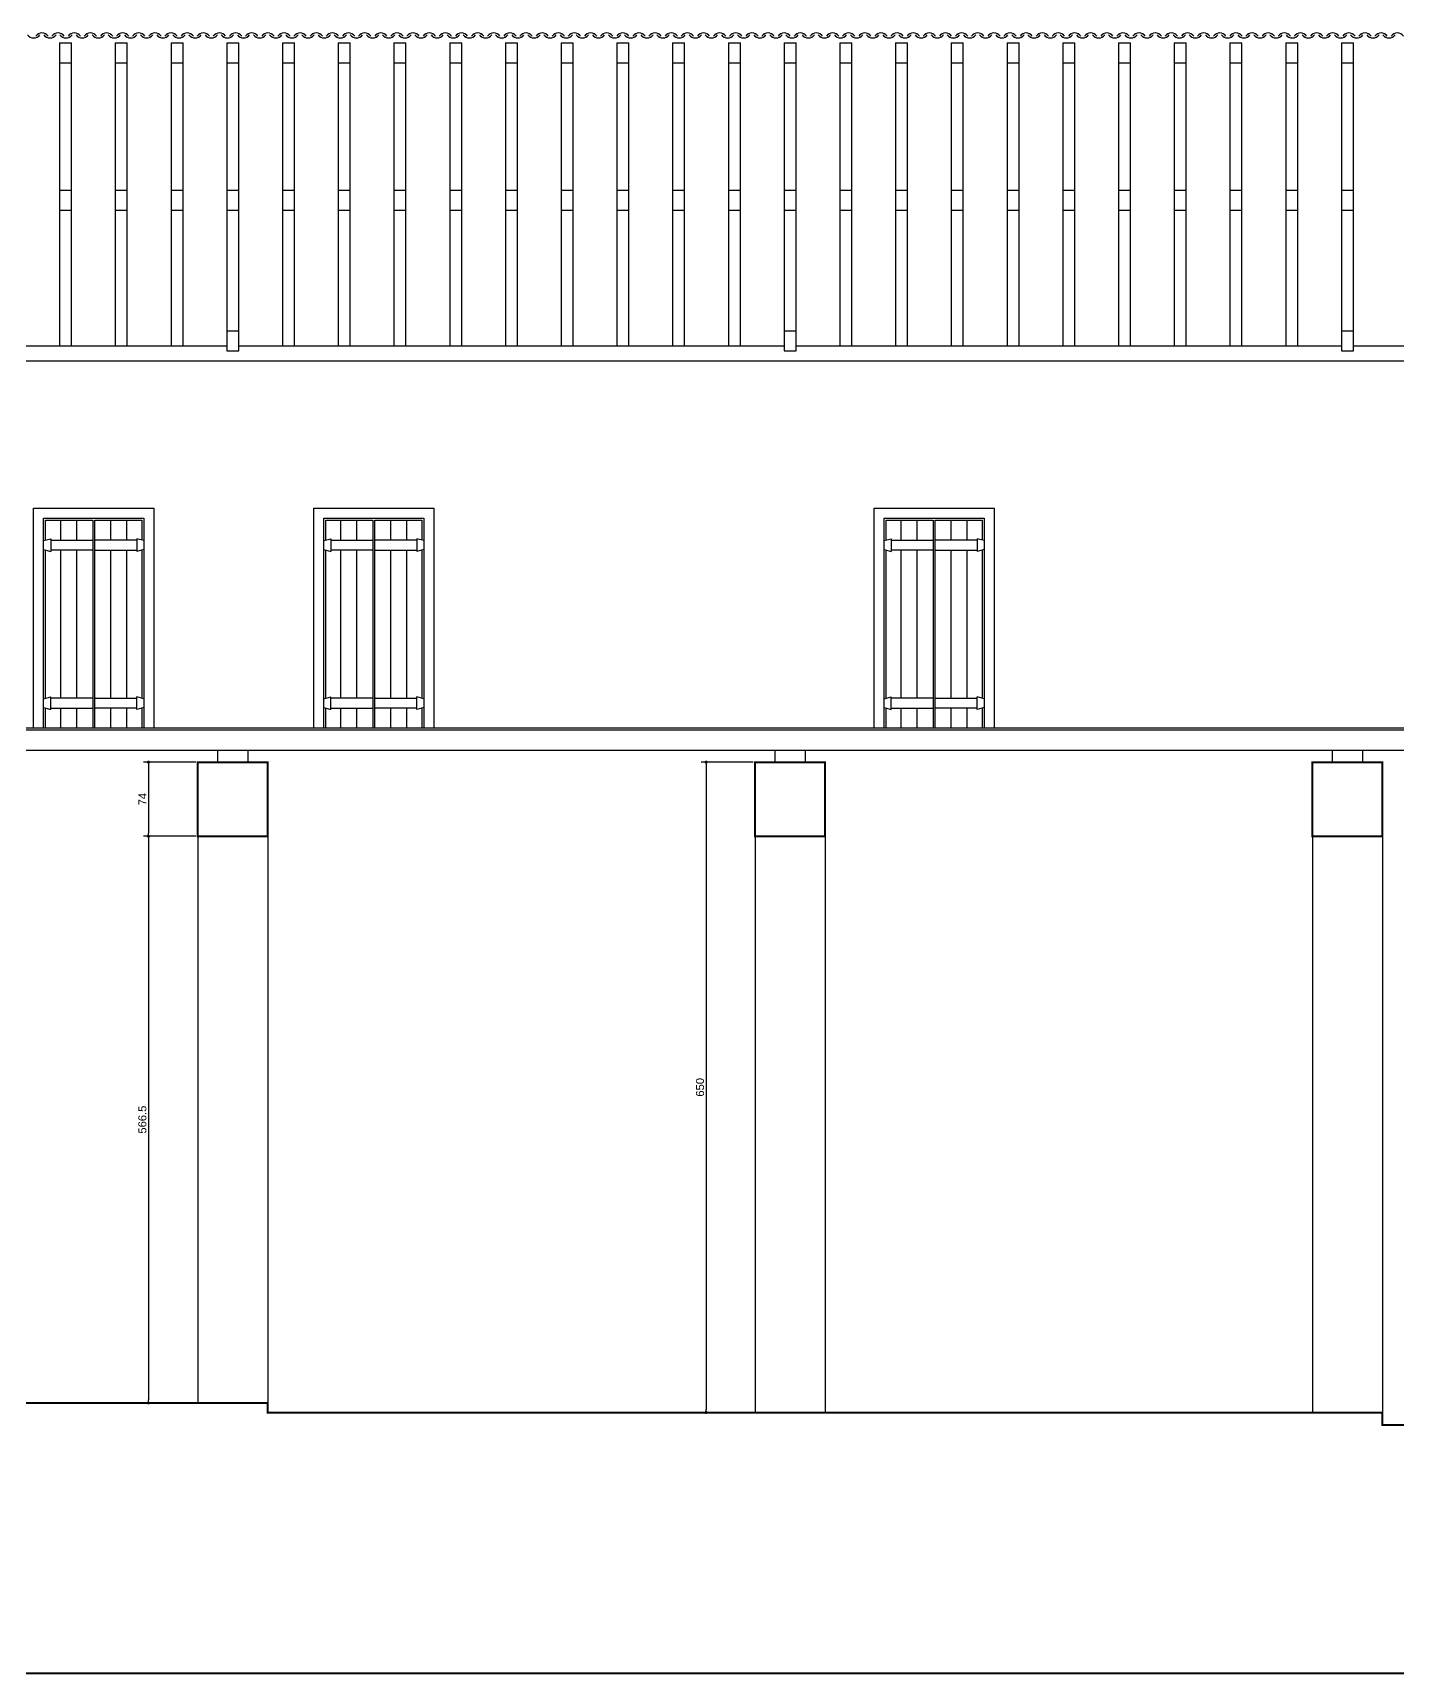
# Model space of a CAD drawing. Extents: x -6493 to 6606, y -1422 to 11651.
# Drawn here: x -4940 to -3576, y 6164 to 7804 of the extents above; entities that cross this region are included whole.
import ezdxf

# ---------------------------------------------------------------- set-up
doc = ezdxf.new("R2010")
doc.units = 0
doc.header["$PDMODE"] = 35
doc.layers.get('0').update_dxf_attribs({"linetype": 'CONTINUOUS'})
doc.layers.get('DEFPOINTS').update_dxf_attribs({"linetype": 'CONTINUOUS'})
for name, color, linetype in [('COTA', 7, 'CONTINUOUS'), ('PAREDE', 7, 'CONTINUOUS'), ('PAREDE_FINA', 7, 'CONTINUOUS')]:
    doc.layers.add(name, color=color, linetype=linetype)
doc.styles.add('TEXTO', font='ARIAL.TTF')
doc.dimstyles.new('COTA', dxfattribs={"dimtxt": 8, "dimasz": 3, "dimexe": 5, "dimexo": 2, "dimgap": 2, "dimtad": 1, "dimdec": 1, "dimdsep": 46, "dimtxsty": 'TEXTO', "dimblk1": 'DOT', "dimblk2": 'DOT', "dimsah": 1, "dimcen": 0, "dimclrd": 256, "dimclre": 256, "dimclrt": 256, "dimadec": 0, "dimazin": 0, "dimtfac": 1, "dimtdec": 4, "dimtmove": 0, "dimatfit": 3, "dimldrblk": 'DOT', "dimfxl": 1, "dimtolj": 1, "dimtzin": 0, "dimarcsym": 0})

# ---------------------------------------------------------------- blocks, each defined once
blk = doc.blocks.new('_DOT')
at = {"color": 0, "linetype": 'ByBlock'}
blk.add_line((-0.5, 0), (-1, 0), dxfattribs=at)
at = {"color": 0, "linetype": 'ByBlock', "const_width": 0.5}
blk.add_lwpolyline([(-0.25, 0, 1), (0.25, 0, 1)], format="xyb", close=True, dxfattribs=at)
blk = doc.blocks.new('*D313')
at = {"layer": 'COTA', "lineweight": -2}
for p, q in [((-4220, 7075.5), (-4271.9, 7075.5)), ((-4266.9, 7072.5), (-4266.9, 6428.5)), ((-4220, 6425.5), (-4271.9, 6425.5))]:
    blk.add_line(p, q, dxfattribs=at)
at = {"layer": 'DEFPOINTS', "color": 0}
for p in [(-4218, 7075.5), (-4266.9, 6425.5), (-4218, 6425.5)]:
    blk.add_point(p, dxfattribs=at)
at = {"layer": 'COTA', "lineweight": -2, "xscale": 3, "yscale": 3, "zscale": 3}
for p, rotation in [((-4266.9, 7075.5), 90), ((-4266.9, 6425.5), 270)]:
    blk.add_blockref('_DOT', p, dxfattribs=dict(at, rotation=rotation))
at = {"layer": 'COTA', "insert": (-4273, 6750.5), "char_height": 8, "attachment_point": 5, "rotation": 90, "style": 'TEXTO'}
blk.add_mtext('\\A1;650', dxfattribs=at)
blk = doc.blocks.new('*D314')
at = {"layer": 'COTA', "lineweight": -2}
for p, q in [((-4777, 7001.5), (-4829.2, 7001.5)), ((-4824.2, 6998.5), (-4824.2, 6438)), ((-4777, 6435), (-4829.2, 6435))]:
    blk.add_line(p, q, dxfattribs=at)
at = {"layer": 'DEFPOINTS', "color": 0}
for p in [(-4775, 7001.5), (-4824.2, 6435), (-4775, 6435)]:
    blk.add_point(p, dxfattribs=at)
at = {"layer": 'COTA', "lineweight": -2, "xscale": 3, "yscale": 3, "zscale": 3}
for p, rotation in [((-4824.2, 7001.5), 90), ((-4824.2, 6435), 270)]:
    blk.add_blockref('_DOT', p, dxfattribs=dict(at, rotation=rotation))
at = {"layer": 'COTA', "insert": (-4830.3, 6718.2), "char_height": 8, "attachment_point": 5, "rotation": 90, "style": 'TEXTO'}
blk.add_mtext('\\A1;566.5', dxfattribs=at)
blk = doc.blocks.new('*D315')
at = {"layer": 'COTA', "lineweight": -2}
for p, q in [((-4777, 7075.5), (-4829.2, 7075.5)), ((-4824.2, 7072.5), (-4824.2, 7004.5)), ((-4777, 7001.5), (-4829.2, 7001.5))]:
    blk.add_line(p, q, dxfattribs=at)
at = {"layer": 'DEFPOINTS', "color": 0}
for p in [(-4775, 7075.5), (-4824.2, 7001.5), (-4775, 7001.5)]:
    blk.add_point(p, dxfattribs=at)
at = {"layer": 'COTA', "lineweight": -2, "xscale": 3, "yscale": 3, "zscale": 3}
for p, rotation in [((-4824.2, 7075.5), 90), ((-4824.2, 7001.5), 270)]:
    blk.add_blockref('_DOT', p, dxfattribs=dict(at, rotation=rotation))
at = {"layer": 'COTA', "insert": (-4830.2, 7038.5), "char_height": 8, "attachment_point": 5, "rotation": 90, "style": 'TEXTO'}
blk.add_mtext('\\A1;74', dxfattribs=at)

msp = doc.modelspace()

# ---------------------------------------------------------------- linework, layer by layer
at = {"layer": 'PAREDE', "const_width": 2}
for points in [[(-4704.97, 7001.47), (-4774.97, 7001.47), (-4774.97, 7075.47), (-4704.97, 7075.47)], [(-4147.97, 7001.47), (-4217.97, 7001.47), (-4217.97, 7075.47), (-4147.97, 7075.47)], [(-3590.97, 7001.47), (-3660.97, 7001.47), (-3660.97, 7075.47), (-3590.97, 7075.47)]]:
    msp.add_lwpolyline(points, close=True, dxfattribs=at)
at = {"layer": 'PAREDE'}
msp.add_lwpolyline([(-5903.97, 6746.97, 2, 2, 0), (-6111.14, 6746.97, 2, 2, 0), (-6111.14, 6164.94, 2, 2, 0), (-4818.97, 6164.94, 2, 2, 0), (1138.25, 6164.94, 2, 2, 0), (1138.25, 6550.55, 2, 2, 0), (1020.03, 6550.55, 0, 0, 0)], format="xyseb", dxfattribs=at)
at = {"layer": 'PAREDE', "const_width": 2}
msp.add_lwpolyline([(-2511.97, 6412.97), (-3590.97, 6412.97), (-3590.97, 6425.47), (-4704.97, 6425.47), (-4704.97, 6434.97), (-5261.97, 6434.97)], dxfattribs=at)
at = {"layer": 'PAREDE_FINA'}
for points in [[(-4913.07, 7794.47), (-4913.07, 7491.47)], [(-4913.07, 7794.47), (-4901.07, 7794.47)], [(-4901.07, 7491.47), (-4901.07, 7794.47)], [(-4857.37, 7794.47), (-4857.37, 7491.47)], [(-4857.37, 7794.47), (-4845.37, 7794.47)], [(-4845.37, 7491.47), (-4845.37, 7794.47)], [(-4801.67, 7794.47), (-4801.67, 7491.47)], [(-4801.67, 7794.47), (-4789.67, 7794.47)], [(-4789.67, 7491.47), (-4789.67, 7794.47)], [(-4745.97, 7794.47), (-4745.97, 7486.47)], [(-4745.97, 7794.47), (-4733.97, 7794.47)], [(-4733.97, 7486.47), (-4733.97, 7794.47)], [(-4690.27, 7794.47), (-4690.27, 7491.47)], [(-4690.27, 7794.47), (-4678.27, 7794.47)], [(-4678.27, 7491.47), (-4678.27, 7794.47)], [(-4634.57, 7794.47), (-4634.57, 7491.47)], [(-4634.57, 7794.47), (-4622.57, 7794.47)], [(-4622.57, 7491.47), (-4622.57, 7794.47)], [(-4578.87, 7794.47), (-4578.87, 7491.47)], [(-4578.87, 7794.47), (-4566.87, 7794.47)], [(-4566.87, 7491.47), (-4566.87, 7794.47)], [(-4523.17, 7794.47), (-4523.17, 7491.47)], [(-4523.17, 7794.47), (-4511.17, 7794.47)], [(-4511.17, 7491.47), (-4511.17, 7794.47)], [(-4467.47, 7794.47), (-4467.47, 7491.47)], [(-4467.47, 7794.47), (-4455.47, 7794.47)], [(-4455.47, 7491.47), (-4455.47, 7794.47)], [(-4411.77, 7794.47), (-4411.77, 7491.47)], [(-4411.77, 7794.47), (-4399.77, 7794.47)], [(-4399.77, 7491.47), (-4399.77, 7794.47)], [(-4356.07, 7794.47), (-4356.07, 7491.47)], [(-4356.07, 7794.47), (-4344.07, 7794.47)], [(-4344.07, 7491.47), (-4344.07, 7794.47)], [(-4300.37, 7794.47), (-4300.37, 7491.47)], [(-4300.37, 7794.47), (-4288.37, 7794.47)], [(-4288.37, 7491.47), (-4288.37, 7794.47)], [(-4244.67, 7794.47), (-4244.67, 7491.47)], [(-4244.67, 7794.47), (-4232.67, 7794.47)], [(-4232.67, 7491.47), (-4232.67, 7794.47)], [(-4188.97, 7794.47), (-4188.97, 7486.47)], [(-4188.97, 7794.47), (-4176.97, 7794.47)], [(-4176.97, 7486.47), (-4176.97, 7794.47)], [(-4133.27, 7794.47), (-4133.27, 7491.47)], [(-4133.27, 7794.47), (-4121.27, 7794.47)], [(-4121.27, 7491.47), (-4121.27, 7794.47)], [(-4077.57, 7794.47), (-4077.57, 7491.47)], [(-4077.57, 7794.47), (-4065.57, 7794.47)], [(-4065.57, 7491.47), (-4065.57, 7794.47)], [(-4021.87, 7794.47), (-4021.87, 7491.47)], [(-4021.87, 7794.47), (-4009.87, 7794.47)], [(-4009.87, 7491.47), (-4009.87, 7794.47)], [(-3966.17, 7794.47), (-3966.17, 7491.47)], [(-3966.17, 7794.47), (-3954.17, 7794.47)], [(-3954.17, 7491.47), (-3954.17, 7794.47)], [(-3910.47, 7794.47), (-3910.47, 7491.47)], [(-3910.47, 7794.47), (-3898.47, 7794.47)], [(-3898.47, 7491.47), (-3898.47, 7794.47)], [(-3854.77, 7794.47), (-3854.77, 7491.47)], [(-3854.77, 7794.47), (-3842.77, 7794.47)], [(-3842.77, 7491.47), (-3842.77, 7794.47)], [(-3799.07, 7794.47), (-3799.07, 7491.47)], [(-3799.07, 7794.47), (-3787.07, 7794.47)], [(-3787.07, 7491.47), (-3787.07, 7794.47)], [(-3743.37, 7794.47), (-3743.37, 7491.47)], [(-3743.37, 7794.47), (-3731.37, 7794.47)], [(-3731.37, 7491.47), (-3731.37, 7794.47)], [(-3687.67, 7794.47), (-3687.67, 7491.47)], [(-3687.67, 7794.47), (-3675.67, 7794.47)], [(-3675.67, 7491.47), (-3675.67, 7794.47)], [(-3631.97, 7794.47), (-3631.97, 7486.47)], [(-3631.97, 7794.47), (-3619.97, 7794.47)], [(-3619.97, 7486.47), (-3619.97, 7794.47)], [(-4913.07, 7774.47), (-4901.07, 7774.47)], [(-4857.37, 7774.47), (-4845.37, 7774.47)], [(-4801.67, 7774.47), (-4789.67, 7774.47)], [(-4745.97, 7774.47), (-4733.97, 7774.47)], [(-4690.27, 7774.47), (-4678.27, 7774.47)], [(-4634.57, 7774.47), (-4622.57, 7774.47)], [(-4578.87, 7774.47), (-4566.87, 7774.47)], [(-4523.17, 7774.47), (-4511.17, 7774.47)], [(-4467.47, 7774.47), (-4455.47, 7774.47)], [(-4411.77, 7774.47), (-4399.77, 7774.47)], [(-4356.07, 7774.47), (-4344.07, 7774.47)], [(-4300.37, 7774.47), (-4288.37, 7774.47)], [(-4244.67, 7774.47), (-4232.67, 7774.47)], [(-4188.97, 7774.47), (-4176.97, 7774.47)], [(-4133.27, 7774.47), (-4121.27, 7774.47)], [(-4077.57, 7774.47), (-4065.57, 7774.47)], [(-4021.87, 7774.47), (-4009.87, 7774.47)], [(-3966.17, 7774.47), (-3954.17, 7774.47)], [(-3910.47, 7774.47), (-3898.47, 7774.47)], [(-3854.77, 7774.47), (-3842.77, 7774.47)], [(-3799.07, 7774.47), (-3787.07, 7774.47)], [(-3743.37, 7774.47), (-3731.37, 7774.47)], [(-3687.67, 7774.47), (-3675.67, 7774.47)], [(-3631.97, 7774.47), (-3619.97, 7774.47)], [(-4901.07, 7646.97), (-4913.07, 7646.97)], [(-4845.37, 7646.97), (-4857.37, 7646.97)], [(-4789.67, 7646.97), (-4801.67, 7646.97)], [(-4733.97, 7646.97), (-4745.97, 7646.97)], [(-4678.27, 7646.97), (-4690.27, 7646.97)], [(-4622.57, 7646.97), (-4634.57, 7646.97)], [(-4566.87, 7646.97), (-4578.87, 7646.97)], [(-4511.17, 7646.97), (-4523.17, 7646.97)], [(-4455.47, 7646.97), (-4467.47, 7646.97)], [(-4399.77, 7646.97), (-4411.77, 7646.97)], [(-4344.07, 7646.97), (-4356.07, 7646.97)], [(-4288.37, 7646.97), (-4300.37, 7646.97)], [(-4232.67, 7646.97), (-4244.67, 7646.97)], [(-4176.97, 7646.97), (-4188.97, 7646.97)], [(-4121.27, 7646.97), (-4133.27, 7646.97)], [(-4065.57, 7646.97), (-4077.57, 7646.97)], [(-4009.87, 7646.97), (-4021.87, 7646.97)], [(-3954.17, 7646.97), (-3966.17, 7646.97)], [(-3898.47, 7646.97), (-3910.47, 7646.97)], [(-3842.77, 7646.97), (-3854.77, 7646.97)], [(-3787.07, 7646.97), (-3799.07, 7646.97)], [(-3731.37, 7646.97), (-3743.37, 7646.97)], [(-3675.67, 7646.97), (-3687.67, 7646.97)], [(-3619.97, 7646.97), (-3631.97, 7646.97)], [(-4901.07, 7626.97), (-4913.07, 7626.97)], [(-4845.37, 7626.97), (-4857.37, 7626.97)], [(-4789.67, 7626.97), (-4801.67, 7626.97)], [(-4733.97, 7626.97), (-4745.97, 7626.97)], [(-4678.27, 7626.97), (-4690.27, 7626.97)], [(-4622.57, 7626.97), (-4634.57, 7626.97)], [(-4566.87, 7626.97), (-4578.87, 7626.97)], [(-4511.17, 7626.97), (-4523.17, 7626.97)], [(-4455.47, 7626.97), (-4467.47, 7626.97)], [(-4399.77, 7626.97), (-4411.77, 7626.97)], [(-4344.07, 7626.97), (-4356.07, 7626.97)], [(-4288.37, 7626.97), (-4300.37, 7626.97)], [(-4232.67, 7626.97), (-4244.67, 7626.97)], [(-4176.97, 7626.97), (-4188.97, 7626.97)], [(-4121.27, 7626.97), (-4133.27, 7626.97)], [(-4065.57, 7626.97), (-4077.57, 7626.97)], [(-4009.87, 7626.97), (-4021.87, 7626.97)], [(-3954.17, 7626.97), (-3966.17, 7626.97)], [(-3898.47, 7626.97), (-3910.47, 7626.97)], [(-3842.77, 7626.97), (-3854.77, 7626.97)], [(-3787.07, 7626.97), (-3799.07, 7626.97)], [(-3731.37, 7626.97), (-3743.37, 7626.97)], [(-3675.67, 7626.97), (-3687.67, 7626.97)], [(-3619.97, 7626.97), (-3631.97, 7626.97)], [(-4745.97, 7506.47), (-4733.97, 7506.47)], [(-4188.97, 7506.47), (-4176.97, 7506.47)], [(-3631.97, 7506.47), (-3619.97, 7506.47)], [(-5290.97, 7491.47), (-4745.97, 7491.47)], [(-4745.97, 7486.47), (-4733.97, 7486.47)], [(-4733.97, 7491.47), (-4188.97, 7491.47)], [(-4188.97, 7486.47), (-4176.97, 7486.47)], [(-4176.97, 7491.47), (-3631.97, 7491.47)], [(-3631.97, 7486.47), (-3619.97, 7486.47)], [(-3619.97, 7491.47), (-3074.97, 7491.47)], [(-5803.97, 7476.47), (-2511.97, 7476.47)], [(-4938.97, 7109.47), (-4938.97, 7329.47), (-4818.97, 7329.47), (-4818.97, 7109.47)], [(-4928.97, 7109.47), (-4928.97, 7319.47), (-4828.97, 7319.47), (-4828.97, 7109.47)], [(-4926.97, 7297.47), (-4926.97, 7317.47), (-4879.97, 7317.47)], [(-4911.97, 7297.47), (-4911.97, 7317.47)], [(-4895.97, 7297.47), (-4895.97, 7317.47)], [(-4879.97, 7317.47), (-4879.97, 7109.47)], [(-4877.97, 7109.47), (-4877.97, 7317.47)], [(-4877.97, 7317.47), (-4830.97, 7317.47), (-4830.97, 7297.47)], [(-4861.97, 7297.47), (-4861.97, 7317.47)], [(-4845.97, 7297.47), (-4845.97, 7317.47)], [(-4658.97, 7109.47), (-4658.97, 7329.47), (-4538.97, 7329.47), (-4538.97, 7109.47)], [(-4648.97, 7109.47), (-4648.97, 7319.47), (-4548.97, 7319.47), (-4548.97, 7109.47)], [(-4646.97, 7297.47), (-4646.97, 7317.47), (-4599.97, 7317.47)], [(-4631.97, 7297.47), (-4631.97, 7317.47)], [(-4615.97, 7297.47), (-4615.97, 7317.47)], [(-4599.97, 7317.47), (-4599.97, 7109.47)], [(-4597.97, 7109.47), (-4597.97, 7317.47)], [(-4597.97, 7317.47), (-4550.97, 7317.47), (-4550.97, 7297.47)], [(-4581.97, 7297.47), (-4581.97, 7317.47)], [(-4565.97, 7297.47), (-4565.97, 7317.47)], [(-4098.97, 7109.47), (-4098.97, 7329.47), (-3978.97, 7329.47), (-3978.97, 7109.47)], [(-4088.97, 7109.47), (-4088.97, 7319.47), (-3988.97, 7319.47), (-3988.97, 7109.47)], [(-4086.97, 7297.47), (-4086.97, 7317.47), (-4039.97, 7317.47)], [(-4071.97, 7297.47), (-4071.97, 7317.47)], [(-4055.97, 7297.47), (-4055.97, 7317.47)], [(-4039.97, 7317.47), (-4039.97, 7109.47)], [(-4037.97, 7109.47), (-4037.97, 7317.47)], [(-4037.97, 7317.47), (-3990.97, 7317.47), (-3990.97, 7297.47)], [(-4021.97, 7297.47), (-4021.97, 7317.47)], [(-4005.97, 7297.47), (-4005.97, 7317.47)], [(-4928.97, 7296.94), (-4921.97, 7298.77)], [(-4928.97, 7287.99), (-4921.97, 7286.16)], [(-4926.97, 7139.47), (-4926.97, 7287.47)], [(-4921.97, 7298.77), (-4921.97, 7286.16)], [(-4921.97, 7297.47), (-4879.97, 7297.47)], [(-4879.97, 7287.47), (-4921.97, 7287.47)], [(-4911.97, 7139.47), (-4911.97, 7287.47)], [(-4895.97, 7139.47), (-4895.97, 7287.47)], [(-4835.97, 7297.47), (-4877.97, 7297.47)], [(-4877.97, 7287.47), (-4835.97, 7287.47)], [(-4861.97, 7139.47), (-4861.97, 7287.47)], [(-4845.97, 7139.47), (-4845.97, 7287.47)], [(-4835.97, 7298.77), (-4835.97, 7286.16)], [(-4828.97, 7296.94), (-4835.97, 7298.77)], [(-4828.97, 7287.99), (-4835.97, 7286.16)], [(-4830.97, 7287.47), (-4830.97, 7139.47)], [(-4648.97, 7296.94), (-4641.97, 7298.77)], [(-4648.97, 7287.99), (-4641.97, 7286.16)], [(-4646.97, 7139.47), (-4646.97, 7287.47)], [(-4641.97, 7298.77), (-4641.97, 7286.16)], [(-4641.97, 7297.47), (-4599.97, 7297.47)], [(-4599.97, 7287.47), (-4641.97, 7287.47)], [(-4631.97, 7139.47), (-4631.97, 7287.47)], [(-4615.97, 7139.47), (-4615.97, 7287.47)], [(-4555.97, 7297.47), (-4597.97, 7297.47)], [(-4597.97, 7287.47), (-4555.97, 7287.47)], [(-4581.97, 7139.47), (-4581.97, 7287.47)], [(-4565.97, 7139.47), (-4565.97, 7287.47)], [(-4555.97, 7298.77), (-4555.97, 7286.16)], [(-4548.97, 7296.94), (-4555.97, 7298.77)], [(-4548.97, 7287.99), (-4555.97, 7286.16)], [(-4550.97, 7287.47), (-4550.97, 7139.47)], [(-4088.97, 7296.94), (-4081.97, 7298.77)], [(-4088.97, 7287.99), (-4081.97, 7286.16)], [(-4086.97, 7139.47), (-4086.97, 7287.47)], [(-4081.97, 7298.77), (-4081.97, 7286.16)], [(-4081.97, 7297.47), (-4039.97, 7297.47)], [(-4039.97, 7287.47), (-4081.97, 7287.47)], [(-4071.97, 7139.47), (-4071.97, 7287.47)], [(-4055.97, 7139.47), (-4055.97, 7287.47)], [(-3995.97, 7297.47), (-4037.97, 7297.47)], [(-4037.97, 7287.47), (-3995.97, 7287.47)], [(-4021.97, 7139.47), (-4021.97, 7287.47)], [(-4005.97, 7139.47), (-4005.97, 7287.47)], [(-3995.97, 7298.77), (-3995.97, 7286.16)], [(-3988.97, 7296.94), (-3995.97, 7298.77)], [(-3988.97, 7287.99), (-3995.97, 7286.16)], [(-3990.97, 7287.47), (-3990.97, 7139.47)], [(-4928.97, 7138.94), (-4921.97, 7140.77)], [(-4921.97, 7128.16), (-4921.97, 7140.77)], [(-4879.97, 7139.47), (-4921.97, 7139.47)], [(-4877.97, 7139.47), (-4835.97, 7139.47)], [(-4828.97, 7138.94), (-4835.97, 7140.77)], [(-4835.97, 7128.16), (-4835.97, 7140.77)], [(-4648.97, 7138.94), (-4641.97, 7140.77)], [(-4641.97, 7128.16), (-4641.97, 7140.77)], [(-4599.97, 7139.47), (-4641.97, 7139.47)], [(-4597.97, 7139.47), (-4555.97, 7139.47)], [(-4548.97, 7138.94), (-4555.97, 7140.77)], [(-4555.97, 7128.16), (-4555.97, 7140.77)], [(-4088.97, 7138.94), (-4081.97, 7140.77)], [(-4081.97, 7128.16), (-4081.97, 7140.77)], [(-4039.97, 7139.47), (-4081.97, 7139.47)], [(-4037.97, 7139.47), (-3995.97, 7139.47)], [(-3988.97, 7138.94), (-3995.97, 7140.77)], [(-3995.97, 7128.16), (-3995.97, 7140.77)], [(-4928.97, 7129.99), (-4921.97, 7128.16)], [(-4926.97, 7109.47), (-4926.97, 7129.47)], [(-4921.97, 7129.47), (-4879.97, 7129.47)], [(-4911.97, 7109.47), (-4911.97, 7129.47)], [(-4895.97, 7109.47), (-4895.97, 7129.47)], [(-4835.97, 7129.47), (-4877.97, 7129.47)], [(-4861.97, 7109.47), (-4861.97, 7129.47)], [(-4845.97, 7109.47), (-4845.97, 7129.47)], [(-4828.97, 7129.99), (-4835.97, 7128.16)], [(-4830.97, 7129.47), (-4830.97, 7109.47)], [(-4648.97, 7129.99), (-4641.97, 7128.16)], [(-4646.97, 7109.47), (-4646.97, 7129.47)], [(-4641.97, 7129.47), (-4599.97, 7129.47)], [(-4631.97, 7109.47), (-4631.97, 7129.47)], [(-4615.97, 7109.47), (-4615.97, 7129.47)], [(-4555.97, 7129.47), (-4597.97, 7129.47)], [(-4581.97, 7109.47), (-4581.97, 7129.47)], [(-4565.97, 7109.47), (-4565.97, 7129.47)], [(-4548.97, 7129.99), (-4555.97, 7128.16)], [(-4550.97, 7129.47), (-4550.97, 7109.47)], [(-4088.97, 7129.99), (-4081.97, 7128.16)], [(-4086.97, 7109.47), (-4086.97, 7129.47)], [(-4081.97, 7129.47), (-4039.97, 7129.47)], [(-4071.97, 7109.47), (-4071.97, 7129.47)], [(-4055.97, 7109.47), (-4055.97, 7129.47)], [(-3995.97, 7129.47), (-4037.97, 7129.47)], [(-4021.97, 7109.47), (-4021.97, 7129.47)], [(-4005.97, 7109.47), (-4005.97, 7129.47)], [(-3988.97, 7129.99), (-3995.97, 7128.16)], [(-3990.97, 7129.47), (-3990.97, 7109.47)], [(-2511.97, 7109.47), (-5803.97, 7109.47)], [(-2511.97, 7107.47), (-5803.97, 7107.47)], [(-5803.97, 7087.47), (-2511.97, 7087.47)], [(-4754.97, 7075.47), (-4754.97, 7087.47)], [(-4724.97, 7087.47), (-4724.97, 7075.47)], [(-4197.97, 7075.47), (-4197.97, 7087.47)], [(-4167.97, 7087.47), (-4167.97, 7075.47)], [(-3640.97, 7075.47), (-3640.97, 7087.47)], [(-3610.97, 7087.47), (-3610.97, 7075.47)], [(-4774.97, 7001.47), (-4774.97, 6434.97)], [(-4704.97, 7001.47), (-4704.97, 6434.97)], [(-4217.97, 7001.47), (-4217.97, 6425.47)], [(-4147.97, 7001.47), (-4147.97, 6425.47)], [(-3660.97, 7001.47), (-3660.97, 6425.47)], [(-3590.97, 7001.47), (-3590.97, 6425.47)]]:
    msp.add_lwpolyline(points, dxfattribs=at)
for centre, start, end in [((-4938.85, 7806.81), 215.09066, 324.90934), ((-4930.64, 7796.97), 35.09066, 144.90934), ((-4922.72, 7806.81), 215.09066, 324.90934), ((-4914.52, 7796.97), 35.09066, 144.90934), ((-4906.6, 7806.81), 215.09066, 324.90934), ((-4898.39, 7796.97), 35.09066, 144.90934), ((-4890.47, 7806.81), 215.09066, 324.90934), ((-4882.27, 7796.97), 35.09066, 144.90934), ((-4874.35, 7806.81), 215.09066, 324.90934), ((-4866.14, 7796.97), 35.09066, 144.90934), ((-4858.23, 7806.81), 215.09066, 324.90934), ((-4850.02, 7796.97), 35.09066, 144.90934), ((-4842.1, 7806.81), 215.09066, 324.90934), ((-4833.9, 7796.97), 35.09066, 144.90934), ((-4825.98, 7806.81), 215.09066, 324.90934), ((-4817.77, 7796.97), 35.09066, 144.90934), ((-4809.85, 7806.81), 215.09066, 324.90934), ((-4801.65, 7796.97), 35.09066, 144.90934), ((-4793.73, 7806.81), 215.09066, 324.90934), ((-4785.52, 7796.97), 35.09066, 144.90934), ((-4777.6, 7806.81), 215.09066, 324.90934), ((-4769.4, 7796.97), 35.09066, 144.90934), ((-4761.48, 7806.81), 215.09066, 324.90934), ((-4753.27, 7796.97), 35.09066, 144.90934), ((-4745.35, 7806.81), 215.09066, 324.90934), ((-4737.15, 7796.97), 35.09066, 144.90934), ((-4729.23, 7806.81), 215.09066, 324.90934), ((-4721.02, 7796.97), 35.09066, 144.90934), ((-4713.1, 7806.81), 215.09066, 324.90934), ((-4704.9, 7796.97), 35.09066, 144.90934), ((-4696.98, 7806.81), 215.09066, 324.90934), ((-4688.78, 7796.97), 35.09066, 144.90934), ((-4680.86, 7806.81), 215.09066, 324.90934), ((-4672.65, 7796.97), 35.09066, 144.90934), ((-4664.73, 7806.81), 215.09066, 324.90934), ((-4656.53, 7796.97), 35.09066, 144.90934), ((-4648.61, 7806.81), 215.09066, 324.90934), ((-4640.4, 7796.97), 35.09066, 144.90934), ((-4632.48, 7806.81), 215.09066, 324.90934), ((-4624.28, 7796.97), 35.09066, 144.90934), ((-4616.36, 7806.81), 215.09066, 324.90934), ((-4608.15, 7796.97), 35.09066, 144.90934), ((-4600.23, 7806.81), 215.09066, 324.90934), ((-4592.03, 7796.97), 35.09066, 144.90934), ((-4584.11, 7806.81), 215.09066, 324.90934), ((-4575.9, 7796.97), 35.09066, 144.90934), ((-4567.98, 7806.81), 215.09066, 324.90934), ((-4559.78, 7796.97), 35.09066, 144.90934), ((-4551.86, 7806.81), 215.09066, 324.90934), ((-4543.65, 7796.97), 35.09066, 144.90934), ((-4535.73, 7806.81), 215.09066, 324.90934), ((-4527.53, 7796.97), 35.09066, 144.90934), ((-4519.61, 7806.81), 215.09066, 324.90934), ((-4511.41, 7796.97), 35.09066, 144.90934), ((-4503.49, 7806.81), 215.09066, 324.90934), ((-4495.28, 7796.97), 35.09066, 144.90934), ((-4487.36, 7806.81), 215.09066, 324.90934), ((-4479.16, 7796.97), 35.09066, 144.90934), ((-4471.24, 7806.81), 215.09066, 324.90934), ((-4463.03, 7796.97), 35.09066, 144.90934), ((-4455.11, 7806.81), 215.09066, 324.90934), ((-4446.91, 7796.97), 35.09066, 144.90934), ((-4438.99, 7806.81), 215.09066, 324.90934), ((-4430.78, 7796.97), 35.09066, 144.90934), ((-4422.86, 7806.81), 215.09066, 324.90934), ((-4414.66, 7796.97), 35.09066, 144.90934), ((-4406.74, 7806.81), 215.09066, 324.90934), ((-4398.53, 7796.97), 35.09066, 144.90934), ((-4390.61, 7806.81), 215.09066, 324.90934), ((-4382.41, 7796.97), 35.09066, 144.90934), ((-4374.49, 7806.81), 215.09066, 324.90934), ((-4366.28, 7796.97), 35.09066, 144.90934), ((-4358.37, 7806.81), 215.09066, 324.90934), ((-4350.16, 7796.97), 35.09066, 144.90934), ((-4342.24, 7806.81), 215.09066, 324.90934), ((-4334.04, 7796.97), 35.09066, 144.90934), ((-4326.12, 7806.81), 215.09066, 324.90934), ((-4317.91, 7796.97), 35.09066, 144.90934), ((-4309.99, 7806.81), 215.09066, 324.90934), ((-4301.79, 7796.97), 35.09066, 144.90934), ((-4293.87, 7806.81), 215.09066, 324.90934), ((-4285.66, 7796.97), 35.09066, 144.90934), ((-4277.74, 7806.81), 215.09066, 324.90934), ((-4269.54, 7796.97), 35.09066, 144.90934), ((-4261.62, 7806.81), 215.09066, 324.90934), ((-4253.41, 7796.97), 35.09066, 144.90934), ((-4245.49, 7806.81), 215.09066, 324.90934), ((-4237.29, 7796.97), 35.09066, 144.90934), ((-4229.37, 7806.81), 215.09066, 324.90934), ((-4221.16, 7796.97), 35.09066, 144.90934), ((-4213.24, 7806.81), 215.09066, 324.90934), ((-4205.04, 7796.97), 35.09066, 144.90934), ((-4197.12, 7806.81), 215.09066, 324.90934), ((-4188.92, 7796.97), 35.09066, 144.90934), ((-4181, 7806.81), 215.09066, 324.90934), ((-4172.79, 7796.97), 35.09066, 144.90934), ((-4164.87, 7806.81), 215.09066, 324.90934), ((-4156.67, 7796.97), 35.09066, 144.90934), ((-4148.75, 7806.81), 215.09066, 324.90934), ((-4140.54, 7796.97), 35.09066, 144.90934), ((-4132.62, 7806.81), 215.09066, 324.90934), ((-4124.42, 7796.97), 35.09066, 144.90934), ((-4116.5, 7806.81), 215.09066, 324.90934), ((-4108.29, 7796.97), 35.09066, 144.90934), ((-4100.37, 7806.81), 215.09066, 324.90934), ((-4092.17, 7796.97), 35.09066, 144.90934), ((-4084.25, 7806.81), 215.09066, 324.90934), ((-4076.04, 7796.97), 35.09066, 144.90934), ((-4068.12, 7806.81), 215.09066, 324.90934), ((-4059.92, 7796.97), 35.09066, 144.90934), ((-4052, 7806.81), 215.09066, 324.90934), ((-4043.79, 7796.97), 35.09066, 144.90934), ((-4035.87, 7806.81), 215.09066, 324.90934), ((-4027.67, 7796.97), 35.09066, 144.90934), ((-4019.75, 7806.81), 215.09066, 324.90934), ((-4011.55, 7796.97), 35.09066, 144.90934), ((-4003.63, 7806.81), 215.09066, 324.90934), ((-3995.42, 7796.97), 35.09066, 144.90934), ((-3987.5, 7806.81), 215.09066, 324.90934), ((-3979.3, 7796.97), 35.09066, 144.90934), ((-3971.38, 7806.81), 215.09066, 324.90934), ((-3963.17, 7796.97), 35.09066, 144.90934), ((-3955.25, 7806.81), 215.09066, 324.90934), ((-3947.05, 7796.97), 35.09066, 144.90934), ((-3939.13, 7806.81), 215.09066, 324.90934), ((-3930.92, 7796.97), 35.09066, 144.90934), ((-3923, 7806.81), 215.09066, 324.90934), ((-3914.8, 7796.97), 35.09066, 144.90934), ((-3906.88, 7806.81), 215.09066, 324.90934), ((-3898.67, 7796.97), 35.09066, 144.90934), ((-3890.75, 7806.81), 215.09066, 324.90934), ((-3882.55, 7796.97), 35.09066, 144.90934), ((-3874.63, 7806.81), 215.09066, 324.90934), ((-3866.42, 7796.97), 35.09066, 144.90934), ((-3858.51, 7806.81), 215.09066, 324.90934), ((-3850.3, 7796.97), 35.09066, 144.90934), ((-3842.38, 7806.81), 215.09066, 324.90934), ((-3834.18, 7796.97), 35.09066, 144.90934), ((-3826.26, 7806.81), 215.09066, 324.90934), ((-3818.05, 7796.97), 35.09066, 144.90934), ((-3810.13, 7806.81), 215.09066, 324.90934), ((-3801.93, 7796.97), 35.09066, 144.90934), ((-3794.01, 7806.81), 215.09066, 324.90934), ((-3785.8, 7796.97), 35.09066, 144.90934), ((-3777.88, 7806.81), 215.09066, 324.90934), ((-3769.68, 7796.97), 35.09066, 144.90934), ((-3761.76, 7806.81), 215.09066, 324.90934), ((-3753.55, 7796.97), 35.09066, 144.90934), ((-3745.63, 7806.81), 215.09066, 324.90934), ((-3737.43, 7796.97), 35.09066, 144.90934), ((-3729.51, 7806.81), 215.09066, 324.90934), ((-3721.3, 7796.97), 35.09066, 144.90934), ((-3713.38, 7806.81), 215.09066, 324.90934), ((-3705.18, 7796.97), 35.09066, 144.90934), ((-3697.26, 7806.81), 215.09066, 324.90934), ((-3689.06, 7796.97), 35.09066, 144.90934), ((-3681.14, 7806.81), 215.09066, 324.90934), ((-3672.93, 7796.97), 35.09066, 144.90934), ((-3665.01, 7806.81), 215.09066, 324.90934), ((-3656.81, 7796.97), 35.09066, 144.90934), ((-3648.89, 7806.81), 215.09066, 324.90934), ((-3640.68, 7796.97), 35.09066, 144.90934), ((-3632.76, 7806.81), 215.09066, 324.90934), ((-3624.56, 7796.97), 35.09066, 144.90934), ((-3616.64, 7806.81), 215.09066, 324.90934), ((-3608.43, 7796.97), 35.09066, 144.90934), ((-3600.51, 7806.81), 215.09066, 324.90934), ((-3592.31, 7796.97), 35.09066, 144.90934), ((-3584.39, 7806.81), 215.09066, 324.90934), ((-3576.18, 7796.97), 35.09066, 144.90934)]:
    msp.add_arc(centre, 7.5, start, end, dxfattribs=at)

# ---------------------------------------------------------------- dimensions: what is measured, and where the dimension line sits
at = {"layer": 'COTA'}
for base, p1, p2, picture, middle in [((-4824.2, 7001.47), (-4774.97, 7075.47), (-4774.97, 7001.47), '*D315', (-4830.2, 7038.47)), ((-4266.92, 6425.47), (-4217.97, 7075.47), (-4217.97, 6425.47), '*D313', (-4273, 6750.47)), ((-4824.2, 6434.97), (-4774.97, 7001.47), (-4774.97, 6434.97), '*D314', (-4830.29, 6718.22))]:
    dim = msp.add_linear_dim(base=base, p1=p1, p2=p2, angle=90, dimstyle='COTA', dxfattribs=at)
    dim.commit()
    dim.dimension.update_dxf_attribs({"geometry": picture, "text_midpoint": middle})

doc.saveas('drawing.dxf')
